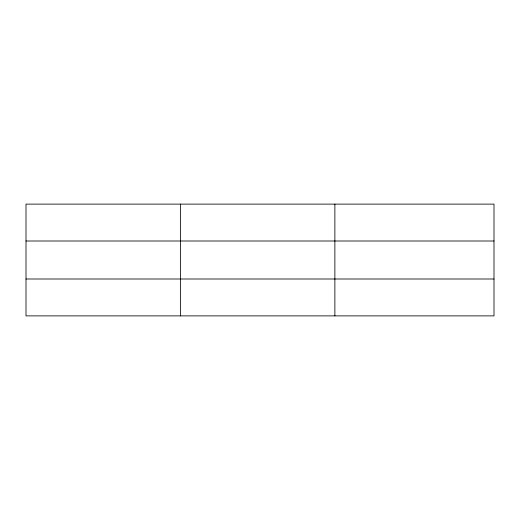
<?xml version="1.0" encoding="UTF-8"?>
<svg xmlns="http://www.w3.org/2000/svg" width="520" height="520" viewBox="0 0 520 520"><rect width="100%" height="100%" fill="white"/><g stroke="black" fill="none" stroke-linecap="round" stroke-linejoin="round"><path stroke-width="0.78" d="M180.44 315.881L180.44 204.119M334.88 315.881L334.88 204.119M494 279L494 315.881L26 315.881L26 204.119L494 204.119L494 279L26 279M26 241L494 241"/></g></svg>
